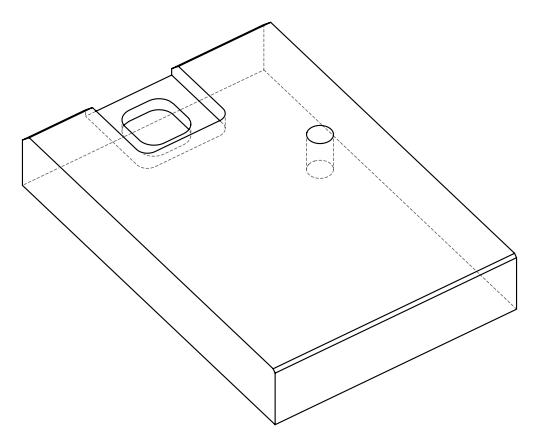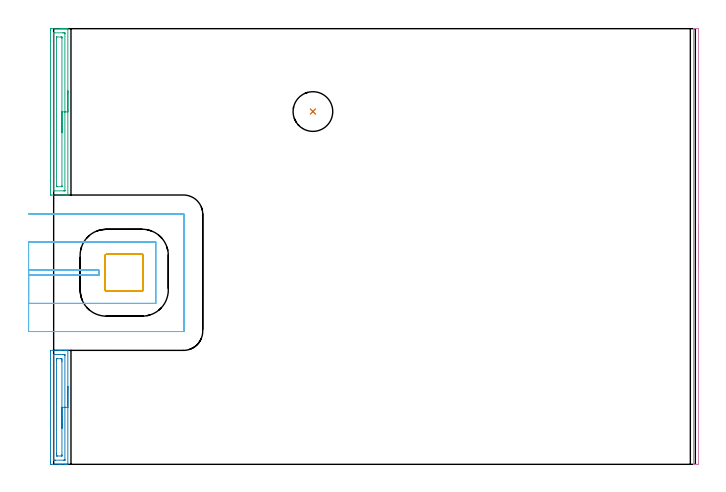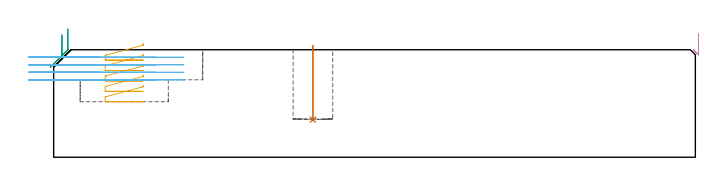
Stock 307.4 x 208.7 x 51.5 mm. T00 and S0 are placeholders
(PLAN: 6 operations, 3 tool changes, 11.5 min)
(1 INDEXABLE_INSERT_DRILL_BLIND_HOLE_FROM_SOLID | STEP1POCKET | NXT0302_009 | 0.14 min | 9425 mm3)
(2 AREA_MILL | FG_CHAMFER_SURFACE | UGT0205_001 | 1.54 min | 2057 mm3)
(3 AREA_MILL_1 | FG_CHAMFER_SURFACE_1 | UGT0205_001 | 2.14 min | 2922 mm3)
(4 AREA_MILL_2 | FG_CHAMFER_SURFACE_2 | UGT0205_001 | 1.82 min | 601 mm3)
(5 MILL_RECTANGULAR_POCKET | POCKET_RECTANGULAR_STRAIGHT | UGT0201_106 | Follow Part, ap 6, ae 75% | 1.35 min | 40389 mm3)
(6 MILL_SLOT | SLOT_PARTIAL_RECTANGULAR | UGT0201_100 | Follow Part, ap 4.5, ae 75% | 4.51 min | 52271 mm3)
(TOOL NXT0302_009 | Index. Insert Drill 19mm [880-D1900L25-05] | D19 PA176 FL95 Z2)
(TOOL UGT0205_001 | Chamfer Mill 20 x 3 x 45 deg. | D20 FL50 Z2)
(TOOL UGT0201_106 | End Mill 24 mm | D24 FL25 Z2)
(TOOL UGT0201_100 | End Mill 18 mm | D18 FL22 Z2)
(OP 1 INDEXABLE_INSERT_DRILL_BLIND_HOLE_FROM_SOLID)
G17 G21 G94 G90
T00 M6
G54
G17 G0 G90 X124.2 Y169. S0 M3
G43 Z61.5 H1
G94 G81 G98 Z18. F250. R53.5
G80
M5
M2
(OP 2 AREA_MILL)
G17 G21 G94 G90
T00 M6
G54
G17 G0 G90 X6.8 Y37.3 S1061 M3
G43 Z61.5 H0
G94 G1 Y37.262 Z60.628 F250.
Y37.148 Z59.763
Y36.959 Z58.912
Y36.697 Z58.08
Y36.363 Z57.274
Y35.96 Z56.5
Y35.491 Z55.764
Y34.96 Z55.072
Y34.371 Z54.429
Y33.728 Z53.839
Y33.036 Z53.308
Y32.3 Z52.84
Y31.526 Z52.437
Y30.72 Z52.103
Y29.888 Z51.841
Y29.036 Z51.652
Y28.172 Z51.538
Y27.3 Z51.5
Y0.135
X6.797 Y0.01 Z51.488
X6.76 Y0.007 Z51.451
X6.445 Y0. Z51.144
X5.863 Z50.562
X5.323 Z50.018
X3.271 Z47.968
X2.65 Z47.344
X-1.161 Z43.536
X-1.493 Y0.002 Z43.204
X-1.494 Y0.004 Z43.202
X-1.499 Y0.58 Z43.201
X-1.5 Y1.166 Z43.2
X-1.499 Y54.02 Z43.201
X-1.495 Y54.596 Z43.202
X-1.493 Y54.598 Z43.204
X0.868 Y54.6 Z45.564
X2.65 Z47.344
X3.271 Z47.968
X3.541 Z48.238
X5.323 Z50.018
X5.863 Z50.562
X6.214 Z50.913
X6.445 Z51.144
X6.76 Y54.593 Z51.451
X6.797 Y54.59 Z51.488
X6.8 Y54.465 Z51.5
Y27.3
X5.386 Z50.086
X5.385 Y2.237 Z50.085
X5.382 Y2.112 Z50.082
X5.379 Y2.03 Z50.079
X5.374 Y2.008 Z50.074
X5.367 Y2.007 Z50.067
X5.323 Y2.004 Z50.023
X4.794 Y2. Z49.494
X0.868 Z45.568
X0.337 Y2.002 Z45.037
X-0.023 Y2.008 Z44.677
X-0.068 Y2.01 Z44.632
X-0.079 Y2.174 Z44.621
X-0.084 Y2.299 Z44.616
X-0.085 Y2.362 Z44.615
Y52.363
X-0.082 Y52.488 Z44.618
X-0.079 Y52.57 Z44.621
X-0.074 Y52.592 Z44.626
X-0.067 Y52.593 Z44.633
X-0.023 Y52.596 Z44.677
X0.506 Y52.6 Z45.206
X4.432 Z49.132
X4.963 Y52.598 Z49.663
X5.323 Y52.592 Z50.023
X5.368 Y52.59 Z50.068
X5.379 Y52.425 Z50.079
X5.384 Y52.301 Z50.084
X5.385 Y52.238 Z50.085
X5.386 Y27.3 Z50.086
X3.971 Z48.671
Y4.604
X3.969 Y4.143 Z48.669
X3.967 Y4.036 Z48.667
X3.965 Y4.018 Z48.665
X3.922 Y4.01 Z48.622
X3.827 Y4.004 Z48.527
X3.684 Y4. Z48.384
X1.759 Y4.001 Z46.459
X1.616 Y4.003 Z46.316
X1.337 Y4.01 Z46.037
X1.334 Y4.143 Z46.034
X1.33 Y4.572 Z46.03
X1.329 Y5.034 Z46.029
X1.328 Y5.464 Z46.028
X1.329 Y49.996 Z46.029
X1.331 Y50.457 Z46.031
X1.333 Y50.564 Z46.033
X1.335 Y50.582 Z46.035
X1.378 Y50.59 Z46.078
X1.473 Y50.596 Z46.173
X1.616 Y50.6 Z46.316
X3.541 Y50.599 Z48.241
X3.684 Y50.597 Z48.384
X3.963 Y50.59 Z48.663
X3.966 Y50.457 Z48.666
X3.97 Y50.028 Z48.67
X3.971 Y49.566 Z48.671
Y49.136
Y27.3
Y26.428 Z48.71
Y25.563 Z48.823
Y24.712 Z49.012
Y23.88 Z49.275
Y23.074 Z49.608
Y22.3 Z50.011
Y21.564 Z50.48
Y20.872 Z51.011
Y20.229 Z51.6
Y19.64 Z52.244
Y19.108 Z52.936
Y18.64 Z53.671
Y18.237 Z54.445
Y17.903 Z55.251
Y17.641 Z56.083
Y17.452 Z56.935
Y17.338 Z57.8
Y17.3 Z58.671
G0 Z61.5
M5
M2
(OP 3 AREA_MILL_1)
G17 G21 G94 G90
T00 M6
G54
G17 G0 G90 X6.8 Y178.85 S1061 M3
G43 Z61.5 H0
G94 G1 Y178.812 Z60.628 F250.
Y178.698 Z59.763
Y178.509 Z58.912
Y178.247 Z58.08
Y177.913 Z57.274
Y177.51 Z56.5
Y177.042 Z55.764
Y176.51 Z55.072
Y175.921 Z54.429
Y175.278 Z53.839
Y174.586 Z53.308
Y173.85 Z52.84
Y173.076 Z52.437
Y172.27 Z52.103
Y171.438 Z51.841
Y170.586 Z51.652
Y169.722 Z51.538
Y168.85 Z51.5
Y129.154
X6.797 Y129.01 Z51.488
X6.754 Y129.007 Z51.445
X6.396 Y129. Z51.095
X5.938 Z50.637
X5.323 Z50.018
X4.125 Z48.822
X3.541 Z48.235
X-1.207 Y129.001 Z43.49
X-1.492 Y129.01 Z43.206
X-1.499 Y129.293 Z43.199
X-1.5 Y208.1 Z43.2
X-1.497 Y208.409 Z43.202
X-1.492 Y208.69 Z43.206
X-1.206 Y208.7 Z43.491
X3.541 Z48.235
X4.125 Z48.822
X4.432 Z49.128
X5.016 Z49.712
X5.323 Z50.018
X5.938 Z50.637
X6.396 Z51.096
X6.754 Y208.693 Z51.445
X6.805 Y208.69 Z51.495
X6.8 Y208.55 Z51.5
Y168.85
X5.386 Z50.086
X5.385 Y131.259 Z50.085
X5.383 Y131.134 Z50.083
X5.38 Y131.051 Z50.08
X5.376 Y131.008 Z50.076
X5.37 Y131.007 Z50.07
X5.323 Y131.004 Z50.023
X4.815 Y131. Z49.515
X0.359 Y131.002 Z45.059
X-0.023 Y131.008 Z44.677
X-0.071 Y131.01 Z44.629
X-0.08 Y131.196 Z44.62
X-0.084 Y131.321 Z44.616
X-0.085 Y131.384 Z44.615
X-0.086 Y131.447 Z44.614
X-0.085 Y206.442 Z44.615
X-0.083 Y206.567 Z44.617
X-0.08 Y206.65 Z44.62
X-0.076 Y206.692 Z44.624
X-0.07 Y206.693 Z44.63
X-0.023 Y206.696 Z44.677
X0.485 Y206.7 Z45.185
X4.432 Z49.132
X4.941 Y206.698 Z49.641
X5.323 Y206.692 Z50.023
X5.371 Y206.69 Z50.071
X5.38 Y206.504 Z50.08
X5.384 Y206.379 Z50.084
X5.385 Y206.316 Z50.085
X5.386 Y206.254 Z50.086
Y168.85
X3.971 Z48.671
Y133.63
X3.969 Y133.168 Z48.669
X3.967 Y133.061 Z48.667
X3.965 Y133.016 Z48.665
X3.876 Y133.01 Z48.576
X3.707 Y133.002 Z48.407
X1.759 Y133. Z46.459
X1.591 Y133.001 Z46.291
X1.479 Y133.002 Z46.179
X1.39 Y133.006 Z46.09
X1.336 Y133.01 Z46.036
X1.335 Y133.026 Z46.035
X1.332 Y133.168 Z46.032
X1.329 Y133.598 Z46.029
Y204.071
X1.331 Y204.532 Z46.031
X1.333 Y204.639 Z46.033
X1.335 Y204.684 Z46.035
X1.424 Y204.69 Z46.124
X1.593 Y204.698 Z46.293
X3.541 Y204.7 Z48.241
X3.709 Y204.699 Z48.409
X3.821 Y204.698 Z48.521
X3.91 Y204.694 Z48.61
X3.964 Y204.69 Z48.664
X3.965 Y204.674 Z48.665
X3.968 Y204.532 Z48.668
X3.971 Y204.102 Z48.671
Y168.85
Y167.978 Z48.709
Y167.114 Z48.823
Y166.262 Z49.012
Y165.43 Z49.275
Y164.624 Z49.608
Y163.85 Z50.011
Y163.114 Z50.48
Y162.422 Z51.011
Y161.779 Z51.6
Y161.19 Z52.244
Y160.658 Z52.936
Y160.19 Z53.671
Y159.787 Z54.445
Y159.453 Z55.251
Y159.191 Z56.083
Y159.002 Z56.935
Y158.888 Z57.8
Y158.85 Z58.671
G0 Z61.5
M5
M2
(OP 4 AREA_MILL_2)
G17 G21 G94 G90
T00 M6
G54
G17 G0 G90 X308.9 Y114.35 S1061 M3
G43 Z61.5 H0
Z59.1
G94 G1 Y114.312 Z58.228 F250.
Y114.198 Z57.364
Y114.009 Z56.512
Y113.747 Z55.68
Y113.413 Z54.874
Y113.01 Z54.1
Y112.542 Z53.364
Y112.01 Z52.672
Y111.421 Z52.029
Y110.778 Z51.44
Y110.086 Z50.908
Y109.35 Z50.44
Y108.576 Z50.037
Y107.77 Z49.703
Y106.938 Z49.441
Y106.086 Z49.252
Y105.222 Z49.138
Y104.35 Z49.1
Y0.629
X308.899 Y0.349 Z49.101
X308.893 Y0.018 Z49.104
X308.891 Y0.004 Z49.105
X308.573 Y0. Z49.423
X308.055 Z49.941
X307.7 Z50.295
X306.767 Z51.233
X306.631 Y0.003 Z51.361
X306.503 Y0.01 Z51.488
X306.5 Y0.182 Z51.5
Y208.518
X306.503 Y208.69 Z51.489
X306.631 Y208.697 Z51.361
X306.767 Y208.7 Z51.233
X306.989 Z51.01
X307.7 Z50.295
X308.055 Z49.941
X308.573 Y208.698 Z49.423
X308.891 Y208.696 Z49.106
X308.893 Y208.682 Z49.104
X308.9 Y208.35 Z49.1
Y104.35
Y103.478 Z49.138
Y102.614 Z49.252
Y101.762 Z49.441
Y100.93 Z49.703
Y100.124 Z50.037
Y99.35 Z50.44
Y98.614 Z50.908
Y97.922 Z51.44
Y97.279 Z52.029
Y96.69 Z52.672
Y96.158 Z53.364
Y95.69 Z54.1
Y95.287 Z54.874
Y94.953 Z55.68
Y94.691 Z56.512
Y94.502 Z57.364
Y94.388 Z58.228
Y94.35 Z59.1
G0 Z61.5
M5
M2
(OP 5 MILL_RECTANGULAR_POCKET)
G17 G21 G94 G90
T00 M6
G54
G17 G0 G90 X42.9 Y97.398 S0 M3
G43 Z61.5 H0
Z54.5
G94 G1 Y100.1 Z53.776 F250.
Y100.171 Z53.757
X42.852 Y100.326 Z53.714
X42.757 Y100.457 Z53.67
X42.626 Y100.552 Z53.627
X42.471 Y100.6 Z53.583
X25.129 Z48.937
X24.974 Y100.552 Z48.893
X24.843 Y100.457 Z48.85
X24.748 Y100.326 Z48.806
X24.7 Y100.171 Z48.763
Y100.1 Z48.744
Y91.8 Z46.52
Y83.5 F500.
G3 X25.2 Y83. R0.5
G1 X42.4
G3 X42.9 Y83.5 R0.5
G1 Y100.1
G3 X42.4 Y100.6 R0.5
G1 X25.2
G3 X24.7 Y100.1 R0.5
G1 Y91.8
Y90.8
G0 X42.9 Y97.398 Z49.52
G1 Y100.1 Z48.796 F250.
Y100.171 Z48.777
X42.852 Y100.326 Z48.734
X42.757 Y100.457 Z48.69
X42.626 Y100.552 Z48.647
X42.471 Y100.6 Z48.603
X25.129 Z43.957
X24.974 Y100.552 Z43.913
X24.843 Y100.457 Z43.87
X24.748 Y100.326 Z43.826
X24.7 Y100.171 Z43.783
Y100.1 Z43.764
Y91.8 Z41.54
Y83.5 F500.
G3 X25.2 Y83. R0.5
G1 X42.4
G3 X42.9 Y83.5 R0.5
G1 Y100.1
G3 X42.4 Y100.6 R0.5
G1 X25.2
G3 X24.7 Y100.1 R0.5
G1 Y91.8
Y90.8
G0 X42.9 Y97.398 Z44.54
G1 Y100.1 Z43.816 F250.
Y100.171 Z43.797
X42.852 Y100.326 Z43.754
X42.757 Y100.457 Z43.71
X42.626 Y100.552 Z43.667
X42.471 Y100.6 Z43.623
X25.129 Z38.977
X24.974 Y100.552 Z38.933
X24.843 Y100.457 Z38.89
X24.748 Y100.326 Z38.846
X24.7 Y100.171 Z38.803
Y100.1 Z38.784
Y91.8 Z36.56
Y83.5 F500.
G3 X25.2 Y83. R0.5
G1 X42.4
G3 X42.9 Y83.5 R0.5
G1 Y100.1
G3 X42.4 Y100.6 R0.5
G1 X25.2
G3 X24.7 Y100.1 R0.5
G1 Y91.8
Y90.8
G0 X42.9 Y97.398 Z39.56
G1 Y100.1 Z38.836 F250.
Y100.171 Z38.817
X42.852 Y100.326 Z38.774
X42.757 Y100.457 Z38.73
X42.626 Y100.552 Z38.687
X42.471 Y100.6 Z38.643
X25.129 Z33.997
X24.974 Y100.552 Z33.953
X24.843 Y100.457 Z33.91
X24.748 Y100.326 Z33.866
X24.7 Y100.171 Z33.823
Y100.1 Z33.804
Y91.8 Z31.58
Y83.5 F500.
G3 X25.2 Y83. R0.5
G1 X42.4
G3 X42.9 Y83.5 R0.5
G1 Y100.1
G3 X42.4 Y100.6 R0.5
G1 X25.2
G3 X24.7 Y100.1 R0.5
G1 Y91.8
Y90.8
G0 X42.9 Y97.398 Z34.58
G1 Y100.1 Z33.856 F250.
Y100.171 Z33.837
X42.852 Y100.326 Z33.794
X42.757 Y100.457 Z33.75
X42.626 Y100.552 Z33.707
X42.471 Y100.6 Z33.663
X25.129 Z29.017
X24.974 Y100.552 Z28.973
X24.843 Y100.457 Z28.93
X24.748 Y100.326 Z28.886
X24.7 Y100.171 Z28.843
Y100.1 Z28.824
Y91.8 Z26.6
Y83.5 F500.
G3 X25.2 Y83. R0.5
G1 X42.4
G3 X42.9 Y83.5 R0.5
G1 Y100.1
G3 X42.4 Y100.6 R0.5
G1 X25.2
G3 X24.7 Y100.1 R0.5
G1 Y91.8
Y90.8
G0 Z61.5
M5
M2
(OP 6 MILL_SLOT)
G17 G21 G94 G90
T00 M6
G54
G17 G0 G90 X-12. Y90.6 S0 M3
G43 Z61.5 H0
Z47.9
G94 G1 X-9. F250.
X21.7 F500.
Y93.
X-9.
X-12. F250.
Y77.1
X-9.
X48.9 F500.
Y106.5
X-9.
X-12. F250.
Y63.6
X-9.
X62.2 F500.
G3 X62.4 Y63.8 R0.2
G1 Y119.8
G3 X62.2 Y120. R0.2
G1 X-9.
X-12. F250.
G0 Y90.6 Z44.3
G1 X-9.
X21.7 F500.
Y93.
X-9.
X-12. F250.
Y77.1
X-9.
X48.9 F500.
Y106.5
X-9.
X-12. F250.
Y63.6
X-9.
X62.2 F500.
G3 X62.4 Y63.8 R0.2
G1 Y119.8
G3 X62.2 Y120. R0.2
G1 X-9.
X-12. F250.
G0 Y90.6 Z40.7
G1 X-9.
X21.7 F500.
Y93.
X-9.
X-12. F250.
Y77.1
X-9.
X48.9 F500.
Y106.5
X-9.
X-12. F250.
Y63.6
X-9.
X62.2 F500.
G3 X62.4 Y63.8 R0.2
G1 Y119.8
G3 X62.2 Y120. R0.2
G1 X-9.
X-12. F250.
G0 Y90.6 Z37.1
G1 X-9.
X21.7 F500.
Y93.
X-9.
X-12. F250.
Y77.1
X-9.
X48.9 F500.
Y106.5
X-9.
X-12. F250.
Y63.6
X-9.
X62.2 F500.
G3 X62.4 Y63.8 R0.2
G1 Y119.8
G3 X62.2 Y120. R0.2
G1 X-9.
X-12. F250.
G0 Z61.5
M5
M2
